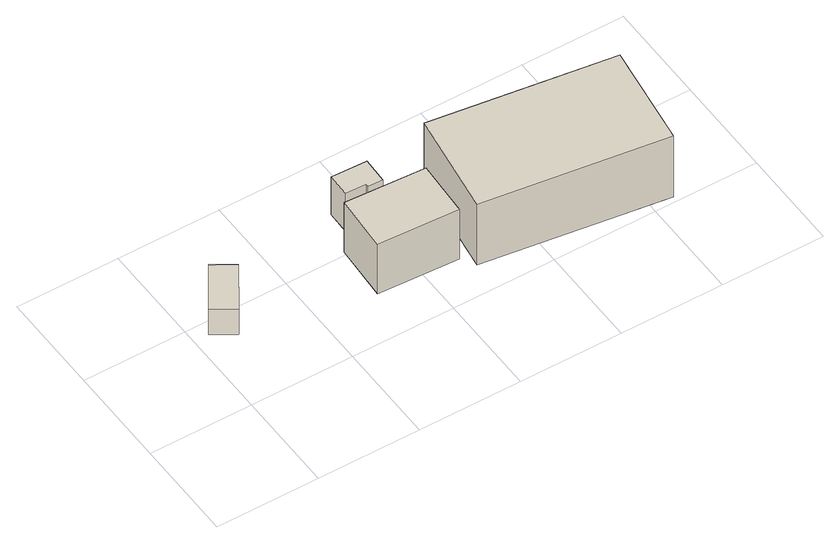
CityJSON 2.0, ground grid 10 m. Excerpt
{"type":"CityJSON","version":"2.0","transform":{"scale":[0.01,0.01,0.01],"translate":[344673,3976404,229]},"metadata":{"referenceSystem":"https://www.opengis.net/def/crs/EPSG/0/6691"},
"CityObjects":{
"building1":{"type":"Building","attributes":{"土砂災害警戒区域.現象区分":"2","土砂災害警戒区域.区域区分":"1","measuredHeight":3},"geometry":[{"type":"Solid","lod":"1","boundaries":[[[[0,1,2,3]],[[2,4,5,3]],[[1,6,4,2]],[[0,7,6,1]],[[3,5,7,0]],[[4,6,7,5]]]]}]},
"building2":{"type":"Building","attributes":{"土砂災害警戒区域.現象区分":"1","土砂災害警戒区域.区域区分":"2","measuredHeight":7},"geometry":[{"type":"Solid","lod":"1","boundaries":[[[[8,9,10,11]],[[10,12,13,11]],[[9,14,12,10]],[[8,15,14,9]],[[11,13,15,8]],[[12,14,15,13]]]]}]},
"building3":{"type":"Building","attributes":{"土砂災害警戒区域.現象区分":"1","土砂災害警戒区域.区域区分":"2","measuredHeight":4.5},"geometry":[{"type":"Solid","lod":"1","boundaries":[[[[16,17,18,19,20,21]],[[20,22,23,21]],[[19,24,22,20]],[[18,25,24,19]],[[17,26,25,18]],[[16,27,26,17]],[[21,23,27,16]],[[22,24,25,26,27,23]]]]}]},
"building4":{"type":"Building","attributes":{"土砂災害警戒区域.現象区分":"1","土砂災害警戒区域.区域区分":"2","measuredHeight":9.9},"geometry":[{"type":"Solid","lod":"1","boundaries":[[[[28,29,30,31]],[[30,32,33,31]],[[29,34,32,30]],[[28,35,34,29]],[[31,33,35,28]],[[32,34,35,33]]]]}]}
},
"vertices":[
[581,1075,129],[301,643,129],[92,783,129],[371,1210,129],[92,783,429],[371,1210,429],[301,643,429],[581,1075,429],
[1575,1000,65],[2357,956,65],[2327,408,65],[1545,450,65],[2327,408,661],[1545,450,661],[2357,956,661],[1575,1000,661],
[2019,1329,159],[2010,1077,159],[1867,1082,159],[1867,1112,159],[1668,1115,159],[1671,1342,159],[1668,1115,611],[1671,1342,611],[1867,1112,611],[1867,1082,611],[2010,1077,611],[2019,1329,611],
[4354,1074,23],[4215,60,23],[2432,305,23],[2578,1317,23],[2432,305,753],[2578,1317,753],[4215,60,753],[4354,1074,753]
]}
